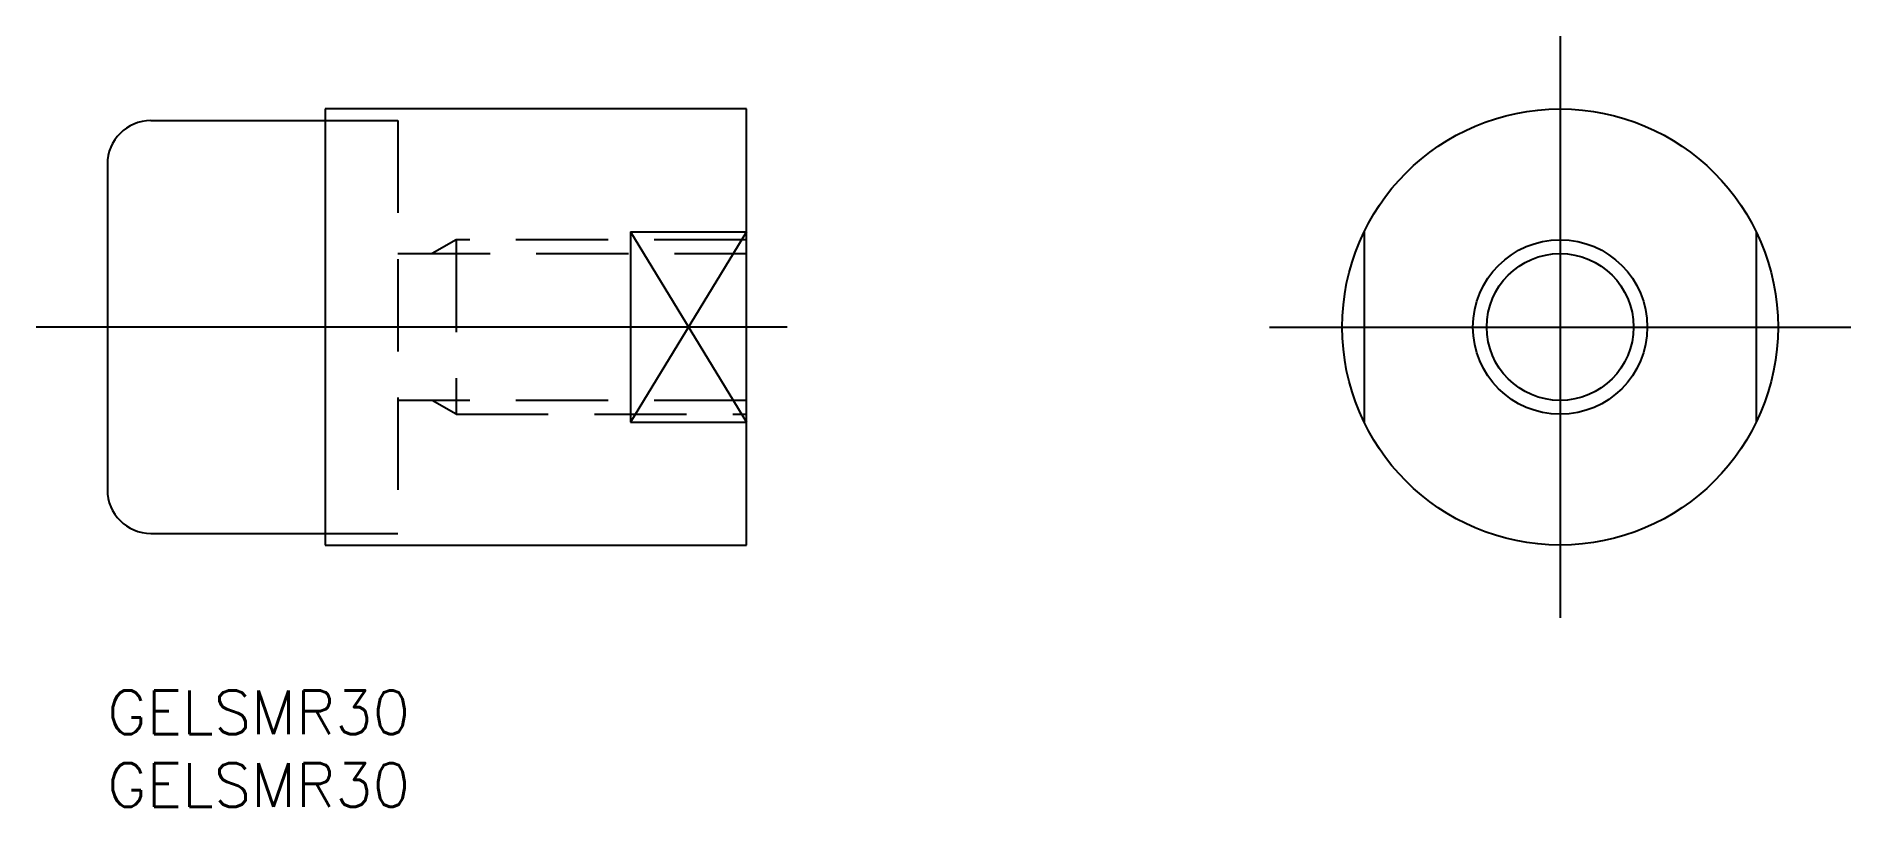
# Model space of a CAD drawing. Extents: x -5 to 120, y -8 to 45.
import ezdxf

# ---------------------------------------------------------------- set-up
doc = ezdxf.new("R2010")
doc.units = 0
doc.header["$LTSCALE"] = 0.5
doc.linetypes.add('DASHED', pattern=[19.05, 12.7, -6.35])
for name, color, linetype in [('CENTER', 1, 'CONTINUOUS'), ('MSM_CONTINUOUS', 7, 'CONTINUOUS'), ('MSM_DASHED', 4, 'DASHED'), ('MSM_NARROW', 5, 'CONTINUOUS'), ('MSM_PART_NUMBER', 7, 'CONTINUOUS')]:
    doc.layers.add(name, color=color, linetype=linetype)
doc.styles.get("Standard").update_dxf_attribs({"font": 'txt.shx', "height": 3, "bigfont": 'bigfont.shx'})

msp = doc.modelspace()

# ---------------------------------------------------------------- linework, layer by layer
at = {"layer": 'CENTER'}
for p, q in [((100, 45), (100, 5)), ((46.79, 25), (-4.89, 25)), ((80, 25), (120, 25))]:
    msp.add_line(p, q, dxfattribs=at)
at = {"layer": 'MSM_CONTINUOUS'}
for p, q in [((44, 40), (15, 40)), ((15, 40), (15, 10)), ((44, 10), (44, 40)), ((3, 39.2), (15, 39.2)), ((0, 36.2), (0, 13.8)), ((36, 31.54), (44, 31.54)), ((36, 31.54), (36, 18.46)), ((36, 31.54), (44, 18.46)), ((44, 31.54), (36, 18.46)), ((86.5, 31.54), (86.5, 18.46)), ((113.5, 31.54), (113.5, 18.46)), ((36, 18.46), (44, 18.46)), ((3, 10.8), (15, 10.8)), ((15, 10), (44, 10))]:
    msp.add_line(p, q, dxfattribs=at)
for radius in [15, 6]:
    msp.add_circle((100, 25), radius, dxfattribs=at)
for centre, start, end in [((3, 36.2), 90, 180), ((3, 13.8), 180, 270)]:
    msp.add_arc(centre, 3, start, end, dxfattribs=at)
at = {"layer": 'MSM_DASHED'}
for p, q in [((15, 39.2), (20, 39.2)), ((20, 39.2), (20, 10.8)), ((20, 30.05), (44, 30.05)), ((24, 31), (22.36, 30.05)), ((44, 31), (24, 31)), ((24, 31), (24, 19)), ((44, 19.95), (20, 19.95)), ((24, 19), (22.36, 19.95)), ((24, 19), (44, 19)), ((15, 10.8), (20, 10.8))]:
    msp.add_line(p, q, dxfattribs=at)
at = {"layer": 'MSM_NARROW'}
msp.add_circle((100, 25), 5.05, dxfattribs=at)

# ---------------------------------------------------------------- texts
at = {"layer": 'MSM_PART_NUMBER'}
for p in [(0, -3), (0, -8)]:
    msp.add_text('GELSMR30', height=3, dxfattribs=at).set_placement(p)

doc.saveas('drawing.dxf')
